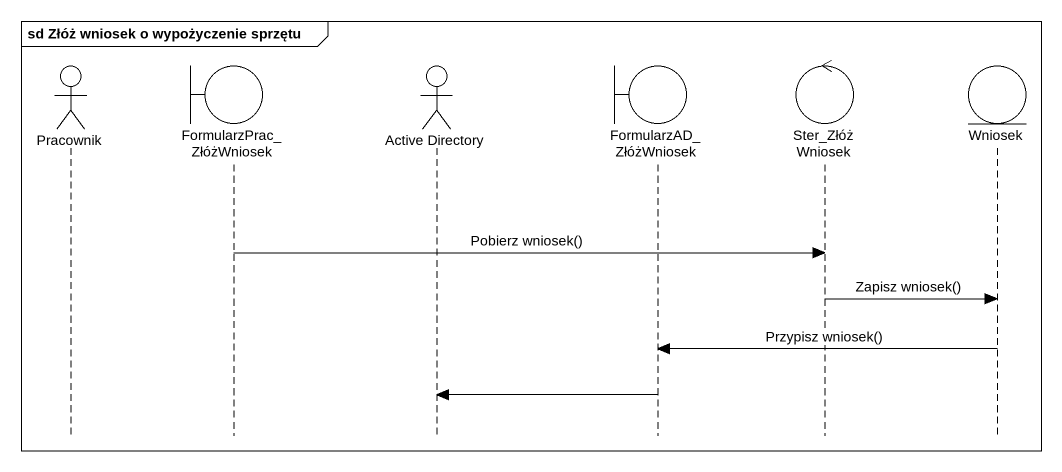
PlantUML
@startuml
mainframe sd Złóż wniosek o wypożyczenie sprzętu
hide footbox
actor Pracownik
boundary FormularzPrac_ZłóżWniosek
actor "Active Directory" as Active_Directory
boundary FormularzAD_ZłóżWniosek
control Ster_ZłóżWniosek
entity Wniosek

FormularzPrac_ZłóżWniosek -> Ster_ZłóżWniosek : Pobierz wniosek()
Ster_ZłóżWniosek -> Wniosek : Zapisz wniosek()
Wniosek -> FormularzAD_ZłóżWniosek : Przypisz wniosek()
FormularzAD_ZłóżWniosek -> Active_Directory
@enduml
